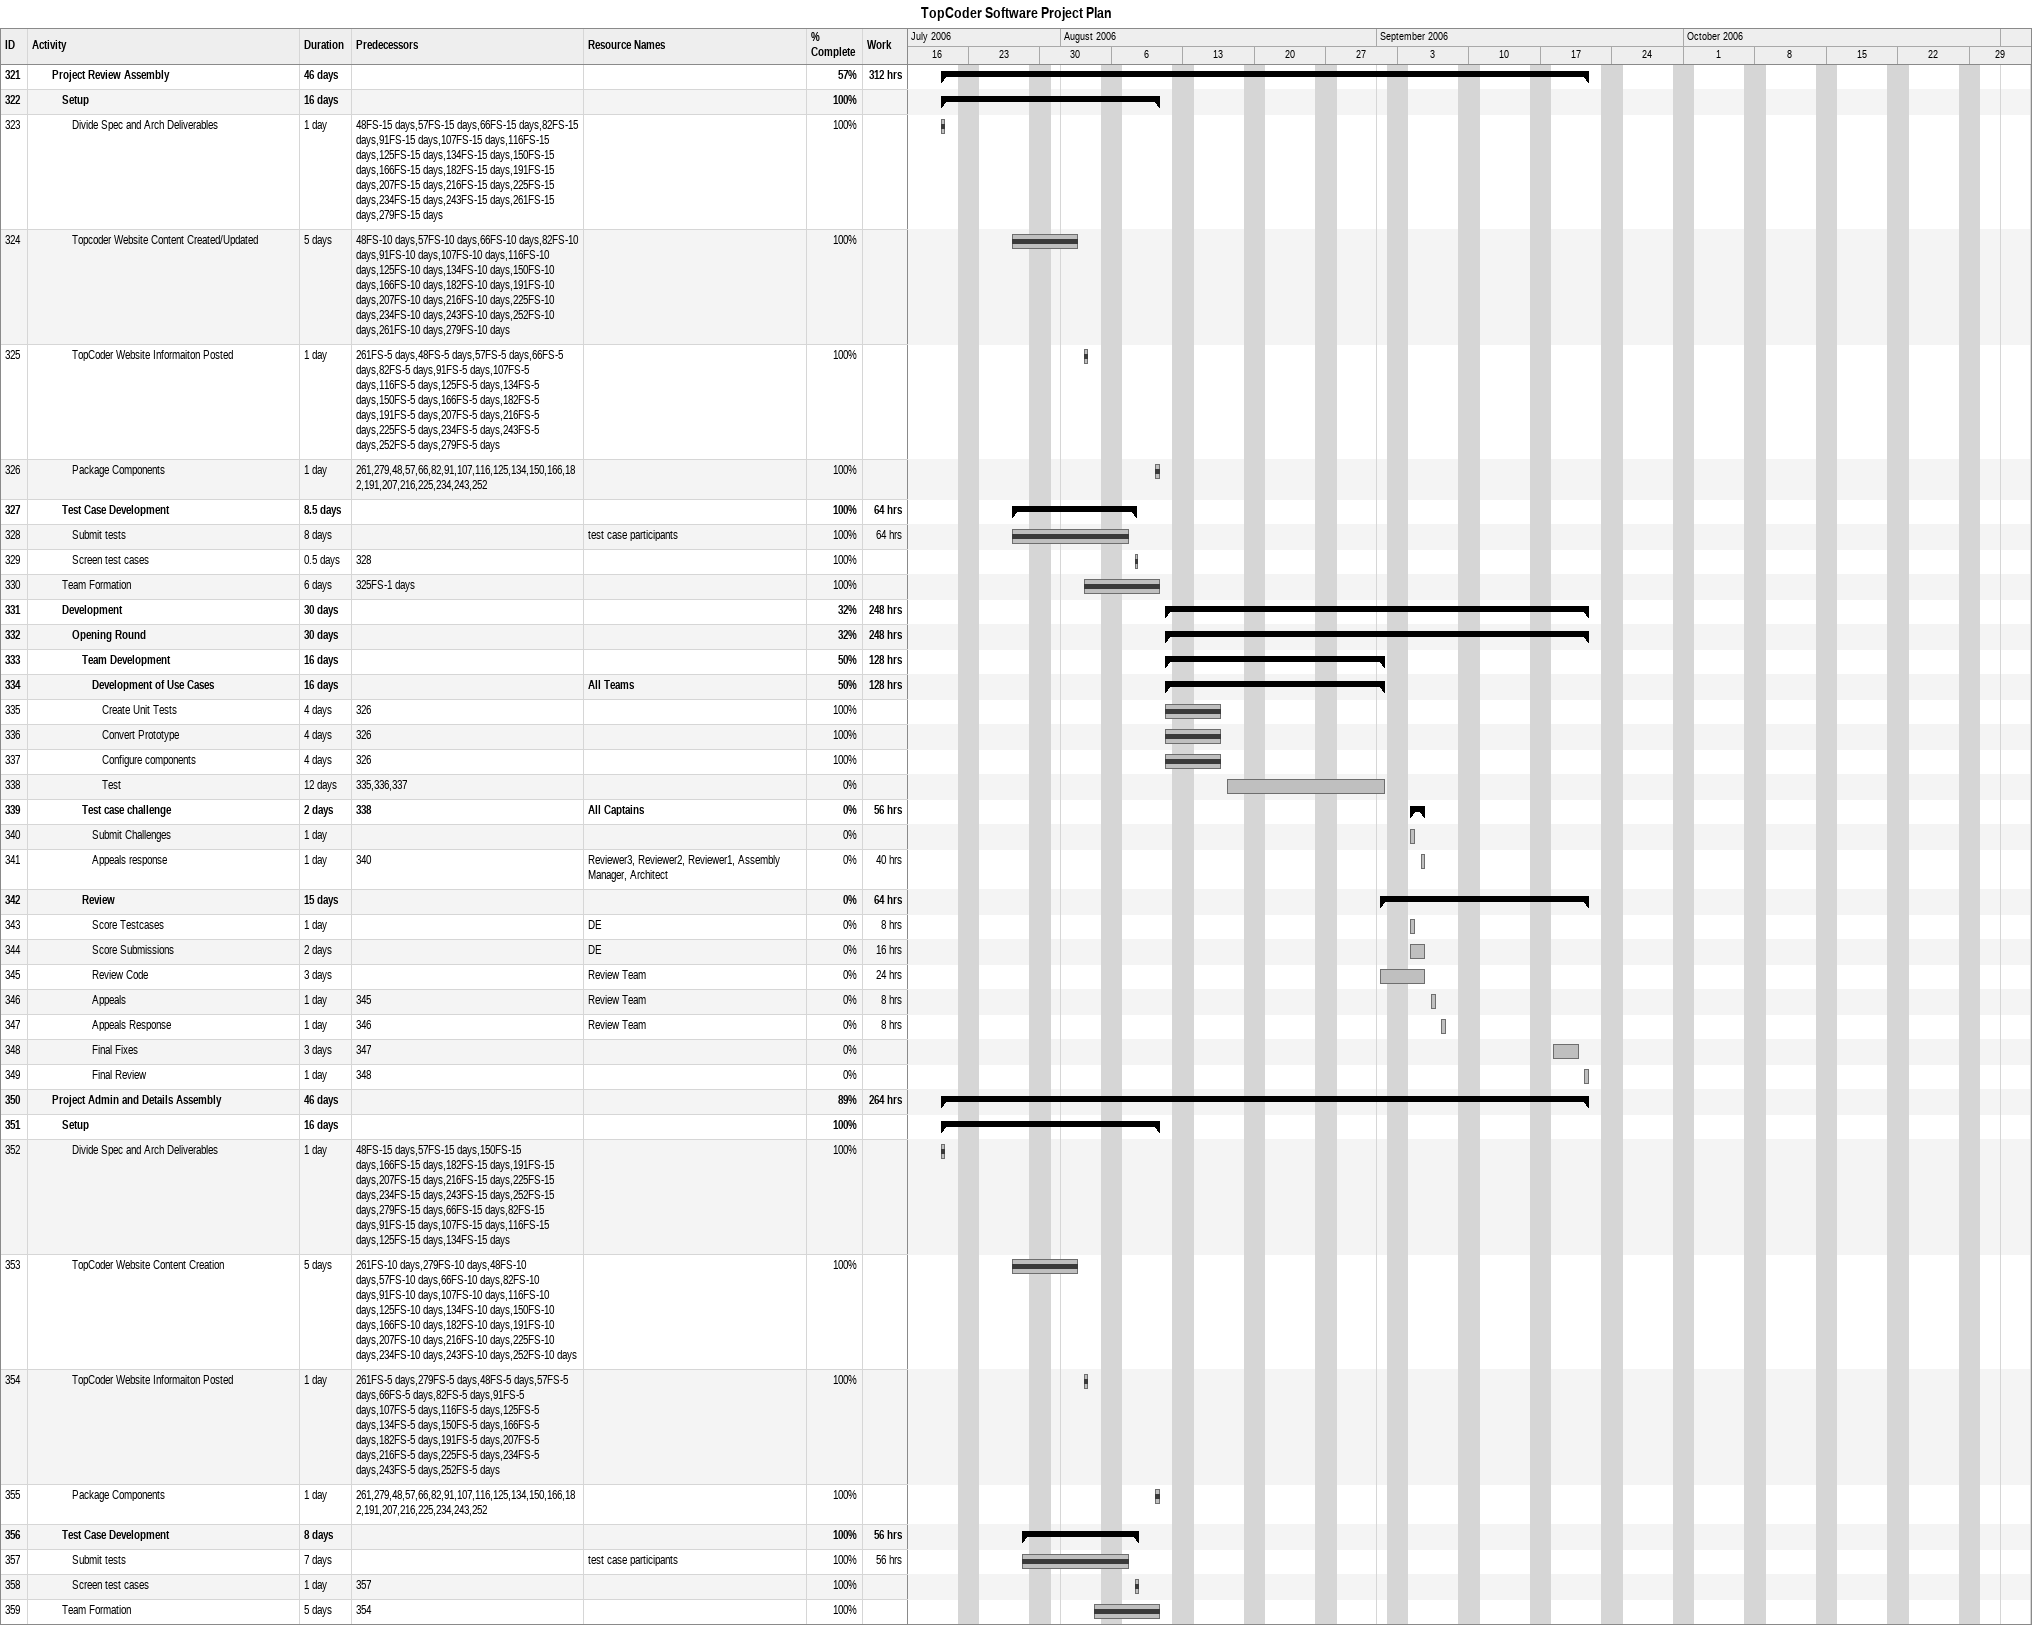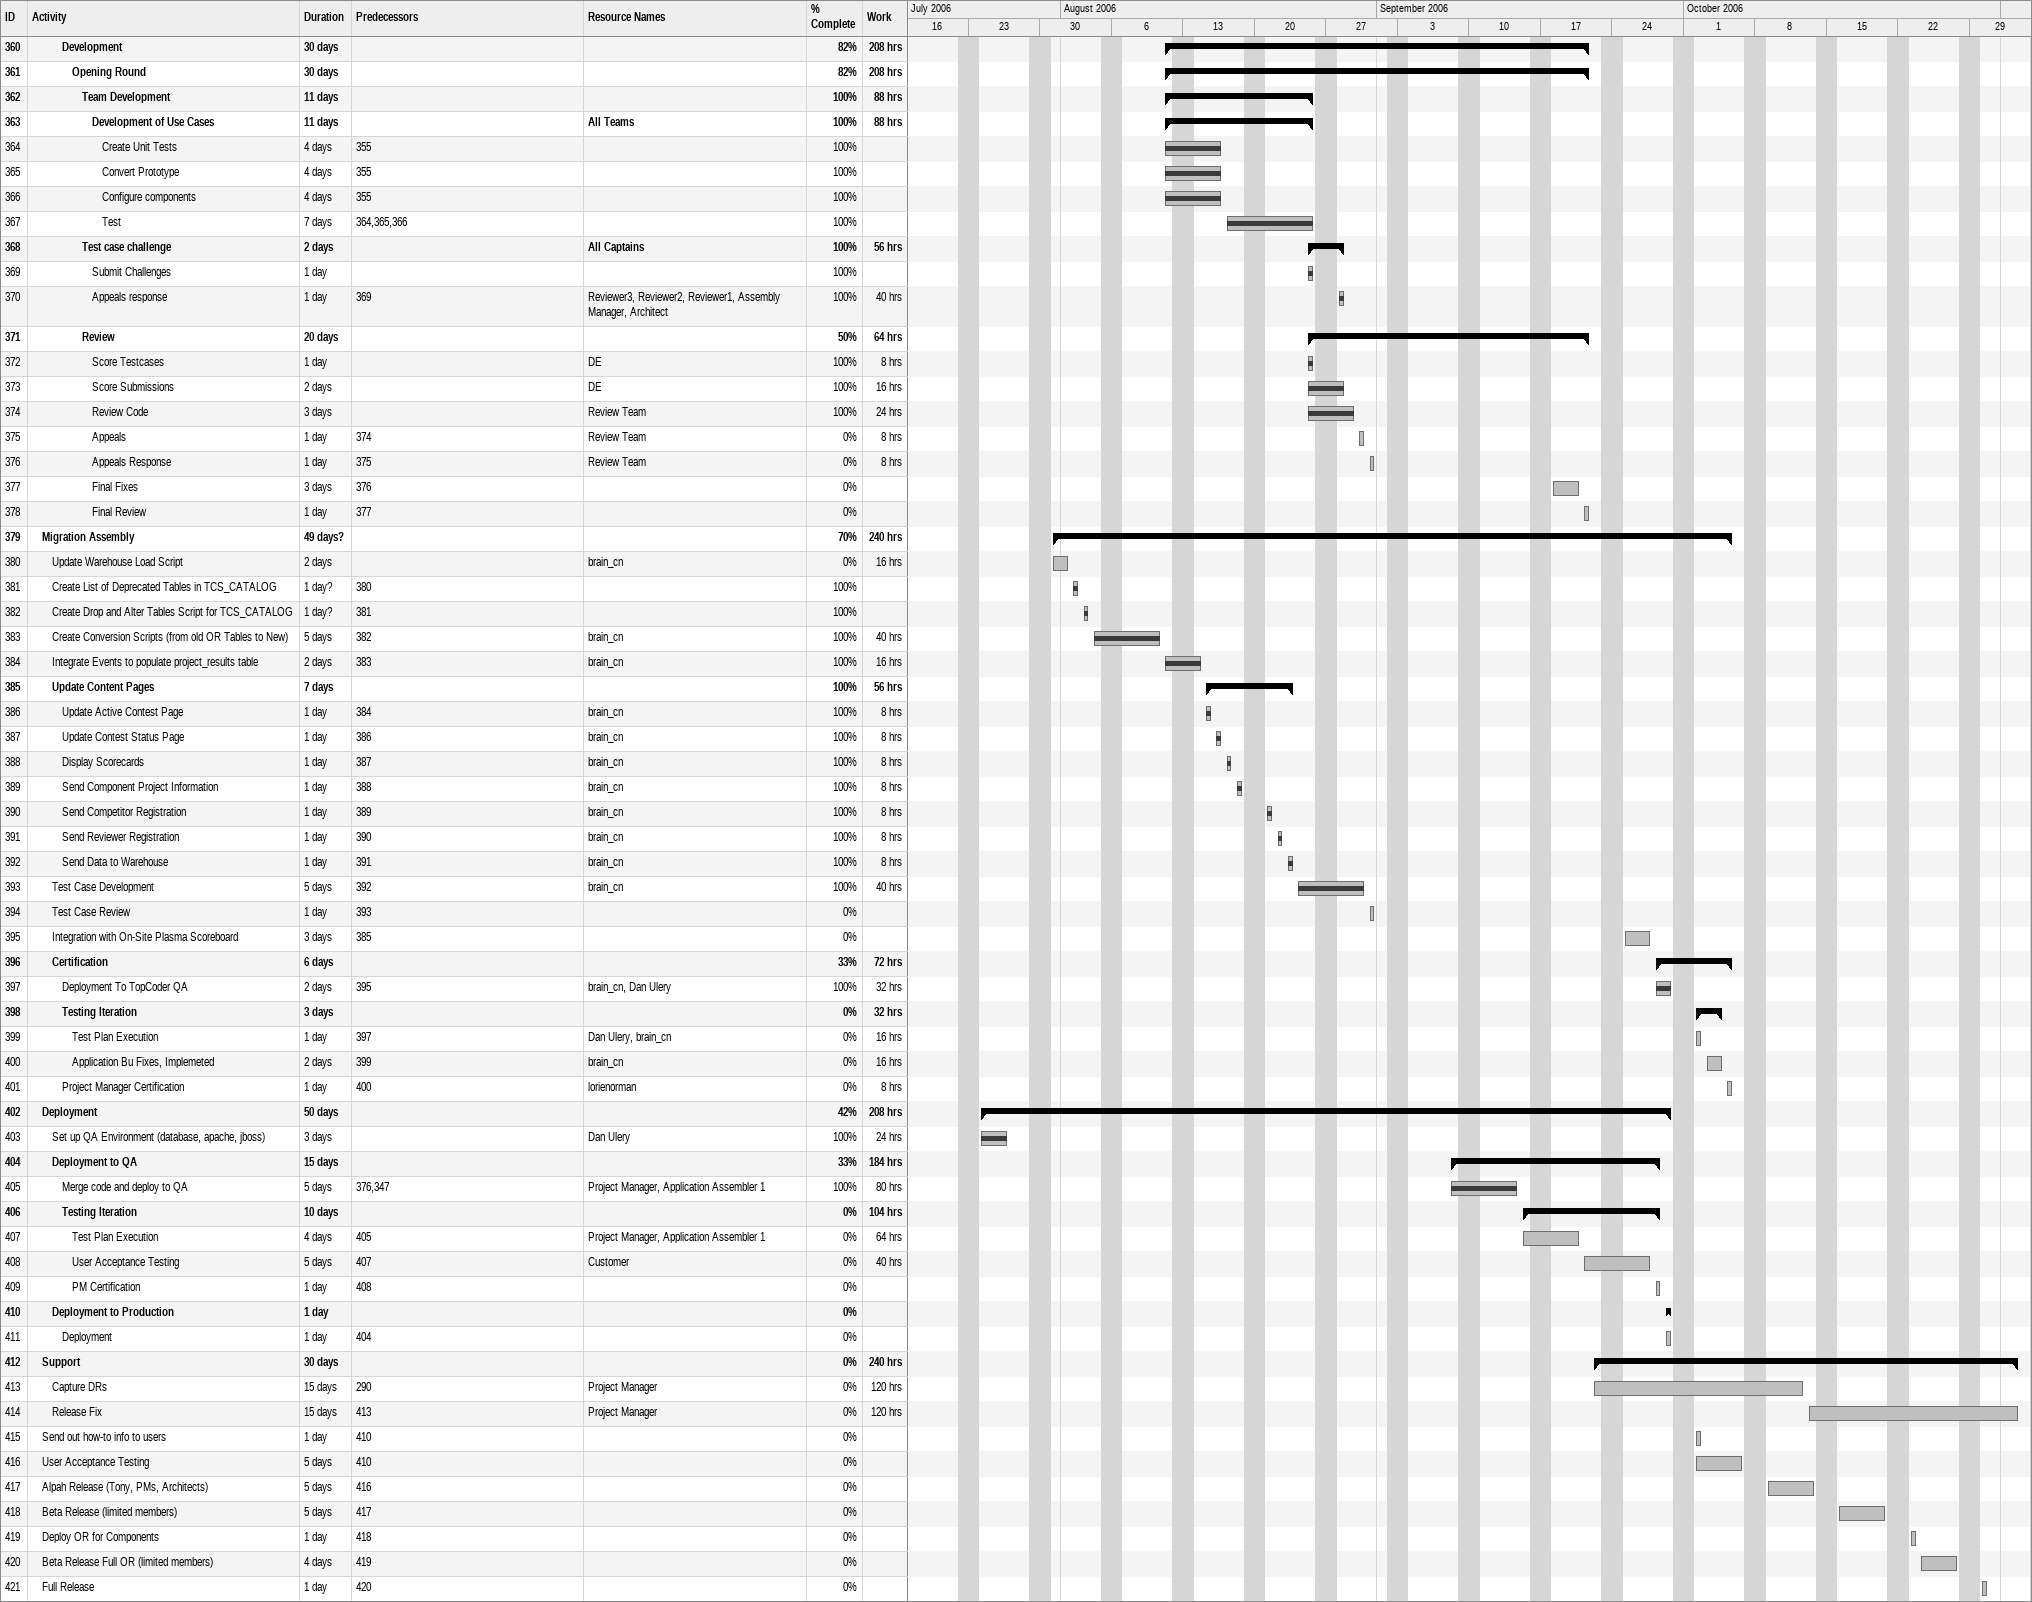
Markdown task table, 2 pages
TopCoder Software Project Plan

| ID | Level | Task | Duration | Start | Finish | Predecessors | Resources | % complete | Work (h) |
|---|---|---|---|---|---|---|---|---|---|
| 321 | 3 | **Project Review Assembly** | 46d | 2006-07-20 | 2006-09-21 |  |  | 57 | 312 |
| 322 | 4 | **Setup** | 16d | 2006-07-20 | 2006-08-10 |  |  | 100 |  |
| 323 | 5 | Divide Spec and Arch Deliverables | 1d | 2006-07-20 | 2006-07-20 | 48FS-15d, 57FS-15d, 66FS-15d, 82FS-15d, 91FS-15d, 107FS-15d, 116FS-15d, 125FS-15d, 134FS-15d, 150FS-15d, 166FS-15d, 182FS-15d, 191FS-15d, 207FS-15d, 216FS-15d, 225FS-15d, 234FS-15d, 243FS-15d, 261FS-15d, 279FS-15d |  | 100 |  |
| 324 | 5 | Topcoder Website Content Created/Updated | 5d | 2006-07-27 | 2006-08-02 | 48FS-10d, 57FS-10d, 66FS-10d, 82FS-10d, 91FS-10d, 107FS-10d, 116FS-10d, 125FS-10d, 134FS-10d, 150FS-10d, 166FS-10d, 182FS-10d, 191FS-10d, 207FS-10d, 216FS-10d, 225FS-10d, 234FS-10d, 243FS-10d, 252FS-10d, 261FS-10d, 279FS-10d |  | 100 |  |
| 325 | 5 | TopCoder Website Informaiton Posted | 1d | 2006-08-03 | 2006-08-03 | 261FS-5d, 48FS-5d, 57FS-5d, 66FS-5d, 82FS-5d, 91FS-5d, 107FS-5d, 116FS-5d, 125FS-5d, 134FS-5d, 150FS-5d, 166FS-5d, 182FS-5d, 191FS-5d, 207FS-5d, 216FS-5d, 225FS-5d, 234FS-5d, 243FS-5d, 252FS-5d, 279FS-5d |  | 100 |  |
| 326 | 5 | Package Components | 1d | 2006-08-10 | 2006-08-10 | 261, 279, 48, 57, 66, 82, 91, 107, 116, 125, 134, 150, 166, 182, 191, 207, 216, 225, 234, 243, 252 |  | 100 |  |
| 327 | 4 | **Test Case Development** | 8.5d | 2006-07-27 | 2006-08-08 |  |  | 100 | 64 |
| 328 | 5 | Submit tests | 8d | 2006-07-27 | 2006-08-07 |  | test case participants | 100 | 64 |
| 329 | 5 | Screen test cases | 0.5d | 2006-08-08 | 2006-08-08 | 328 |  | 100 |  |
| 330 | 4 | Team Formation | 6d | 2006-08-03 | 2006-08-10 | 325FS-1d |  | 100 |  |
| 331 | 4 | **Development** | 30d | 2006-08-11 | 2006-09-21 |  |  | 32 | 248 |
| 332 | 5 | **Opening Round** | 30d | 2006-08-11 | 2006-09-21 |  |  | 32 | 248 |
| 333 | 6 | **Team Development** | 16d | 2006-08-11 | 2006-09-01 |  |  | 50 | 128 |
| 334 | 7 | **Development of Use Cases** | 16d | 2006-08-11 | 2006-09-01 |  | All Teams | 50 | 128 |
| 335 | 8 | Create Unit Tests | 4d | 2006-08-11 | 2006-08-16 | 326 |  | 100 |  |
| 336 | 8 | Convert Prototype | 4d | 2006-08-11 | 2006-08-16 | 326 |  | 100 |  |
| 337 | 8 | Configure components | 4d | 2006-08-11 | 2006-08-16 | 326 |  | 100 |  |
| 338 | 8 | Test | 12d | 2006-08-17 | 2006-09-01 | 335, 336, 337 |  | 0 |  |
| 339 | 6 | **Test case challenge** | 2d | 2006-09-04 | 2006-09-05 | 338 | All Captains | 0 | 56 |
| 340 | 7 | Submit Challenges | 1d | 2006-09-04 | 2006-09-04 |  |  | 0 |  |
| 341 | 7 | Appeals response | 1d | 2006-09-05 | 2006-09-05 | 340 | Reviewer3, Reviewer2, Reviewer1, Assembly Manager, Architect | 0 | 40 |
| 342 | 6 | **Review** | 15d | 2006-09-01 | 2006-09-21 |  |  | 0 | 64 |
| 343 | 7 | Score Testcases | 1d | 2006-09-04 | 2006-09-04 |  | DE | 0 | 8 |
| 344 | 7 | Score Submissions | 2d | 2006-09-04 | 2006-09-05 |  | DE | 0 | 16 |
| 345 | 7 | Review Code | 3d | 2006-09-01 | 2006-09-05 |  | Review Team | 0 | 24 |
| 346 | 7 | Appeals | 1d | 2006-09-06 | 2006-09-06 | 345 | Review Team | 0 | 8 |
| 347 | 7 | Appeals Response | 1d | 2006-09-07 | 2006-09-07 | 346 | Review Team | 0 | 8 |
| 348 | 7 | Final Fixes | 3d | 2006-09-18 | 2006-09-20 | 347 |  | 0 |  |
| 349 | 7 | Final Review | 1d | 2006-09-21 | 2006-09-21 | 348 |  | 0 |  |
| 350 | 3 | **Project Admin and Details Assembly** | 46d | 2006-07-20 | 2006-09-21 |  |  | 89 | 264 |
| 351 | 4 | **Setup** | 16d | 2006-07-20 | 2006-08-10 |  |  | 100 |  |
| 352 | 5 | Divide Spec and Arch Deliverables | 1d | 2006-07-20 | 2006-07-20 | 48FS-15d, 57FS-15d, 150FS-15d, 166FS-15d, 182FS-15d, 191FS-15d, 207FS-15d, 216FS-15d, 225FS-15d, 234FS-15d, 243FS-15d, 252FS-15d, 279FS-15d, 66FS-15d, 82FS-15d, 91FS-15d, 107FS-15d, 116FS-15d, 125FS-15d, 134FS-15d |  | 100 |  |
| 353 | 5 | TopCoder Website Content Creation | 5d | 2006-07-27 | 2006-08-02 | 261FS-10d, 279FS-10d, 48FS-10d, 57FS-10d, 66FS-10d, 82FS-10d, 91FS-10d, 107FS-10d, 116FS-10d, 125FS-10d, 134FS-10d, 150FS-10d, 166FS-10d, 182FS-10d, 191FS-10d, 207FS-10d, 216FS-10d, 225FS-10d, 234FS-10d, 243FS-10d, 252FS-10d |  | 100 |  |
| 354 | 5 | TopCoder Website Informaiton Posted | 1d | 2006-08-03 | 2006-08-03 | 261FS-5d, 279FS-5d, 48FS-5d, 57FS-5d, 66FS-5d, 82FS-5d, 91FS-5d, 107FS-5d, 116FS-5d, 125FS-5d, 134FS-5d, 150FS-5d, 166FS-5d, 182FS-5d, 191FS-5d, 207FS-5d, 216FS-5d, 225FS-5d, 234FS-5d, 243FS-5d, 252FS-5d |  | 100 |  |
| 355 | 5 | Package Components | 1d | 2006-08-10 | 2006-08-10 | 261, 279, 48, 57, 66, 82, 91, 107, 116, 125, 134, 150, 166, 182, 191, 207, 216, 225, 234, 243, 252 |  | 100 |  |
| 356 | 4 | **Test Case Development** | 8d | 2006-07-28 | 2006-08-08 |  |  | 100 | 56 |
| 357 | 5 | Submit tests | 7d | 2006-07-28 | 2006-08-07 |  | test case participants | 100 | 56 |
| 358 | 5 | Screen test cases | 1d | 2006-08-08 | 2006-08-08 | 357 |  | 100 |  |
| 359 | 4 | Team Formation | 5d | 2006-08-04 | 2006-08-10 | 354 |  | 100 |  |
| 360 | 4 | **Development** | 30d | 2006-08-11 | 2006-09-21 |  |  | 82 | 208 |
| 361 | 5 | **Opening Round** | 30d | 2006-08-11 | 2006-09-21 |  |  | 82 | 208 |
| 362 | 6 | **Team Development** | 11d | 2006-08-11 | 2006-08-25 |  |  | 100 | 88 |
| 363 | 7 | **Development of Use Cases** | 11d | 2006-08-11 | 2006-08-25 |  | All Teams | 100 | 88 |
| 364 | 8 | Create Unit Tests | 4d | 2006-08-11 | 2006-08-16 | 355 |  | 100 |  |
| 365 | 8 | Convert Prototype | 4d | 2006-08-11 | 2006-08-16 | 355 |  | 100 |  |
| 366 | 8 | Configure components | 4d | 2006-08-11 | 2006-08-16 | 355 |  | 100 |  |
| 367 | 8 | Test | 7d | 2006-08-17 | 2006-08-25 | 364, 365, 366 |  | 100 |  |
| 368 | 6 | **Test case challenge** | 2d | 2006-08-25 | 2006-08-28 |  | All Captains | 100 | 56 |
| 369 | 7 | Submit Challenges | 1d | 2006-08-25 | 2006-08-25 |  |  | 100 |  |
| 370 | 7 | Appeals response | 1d | 2006-08-28 | 2006-08-28 | 369 | Reviewer3, Reviewer2, Reviewer1, Assembly Manager, Architect | 100 | 40 |
| 371 | 6 | **Review** | 20d | 2006-08-25 | 2006-09-21 |  |  | 50 | 64 |
| 372 | 7 | Score Testcases | 1d | 2006-08-25 | 2006-08-25 |  | DE | 100 | 8 |
| 373 | 7 | Score Submissions | 2d | 2006-08-25 | 2006-08-28 |  | DE | 100 | 16 |
| 374 | 7 | Review Code | 3d | 2006-08-25 | 2006-08-29 |  | Review Team | 100 | 24 |
| 375 | 7 | Appeals | 1d | 2006-08-30 | 2006-08-30 | 374 | Review Team | 0 | 8 |
| 376 | 7 | Appeals Response | 1d | 2006-08-31 | 2006-08-31 | 375 | Review Team | 0 | 8 |
| 377 | 7 | Final Fixes | 3d | 2006-09-18 | 2006-09-20 | 376 |  | 0 |  |
| 378 | 7 | Final Review | 1d | 2006-09-21 | 2006-09-21 | 377 |  | 0 |  |
| 379 | 2 | **Migration Assembly** | 49d? | 2006-07-31 | 2006-10-05 |  |  | 70 | 240 |
| 380 | 3 | Update Warehouse Load Script | 2d | 2006-07-31 | 2006-08-01 |  | brain_cn | 0 | 16 |
| 381 | 3 | Create List of Deprecated Tables in TCS_CATALOG | 1d? | 2006-08-02 | 2006-08-02 | 380 |  | 100 |  |
| 382 | 3 | Create Drop and Alter Tables Script for TCS_CATALOG | 1d? | 2006-08-03 | 2006-08-03 | 381 |  | 100 |  |
| 383 | 3 | Create Conversion Scripts (from old OR Tables to New) | 5d | 2006-08-04 | 2006-08-10 | 382 | brain_cn | 100 | 40 |
| 384 | 3 | Integrate Events to populate project_results table | 2d | 2006-08-11 | 2006-08-14 | 383 | brain_cn | 100 | 16 |
| 385 | 3 | **Update Content Pages** | 7d | 2006-08-15 | 2006-08-23 |  |  | 100 | 56 |
| 386 | 4 | Update Active Contest Page | 1d | 2006-08-15 | 2006-08-15 | 384 | brain_cn | 100 | 8 |
| 387 | 4 | Update Contest Status Page | 1d | 2006-08-16 | 2006-08-16 | 386 | brain_cn | 100 | 8 |
| 388 | 4 | Display Scorecards | 1d | 2006-08-17 | 2006-08-17 | 387 | brain_cn | 100 | 8 |
| 389 | 4 | Send Component Project Information | 1d | 2006-08-18 | 2006-08-18 | 388 | brain_cn | 100 | 8 |
| 390 | 4 | Send Competitor Registration | 1d | 2006-08-21 | 2006-08-21 | 389 | brain_cn | 100 | 8 |
| 391 | 4 | Send Reviewer Registration | 1d | 2006-08-22 | 2006-08-22 | 390 | brain_cn | 100 | 8 |
| 392 | 4 | Send Data to Warehouse | 1d | 2006-08-23 | 2006-08-23 | 391 | brain_cn | 100 | 8 |
| 393 | 3 | Test Case Development | 5d | 2006-08-24 | 2006-08-30 | 392 | brain_cn | 100 | 40 |
| 394 | 3 | Test Case Review | 1d | 2006-08-31 | 2006-08-31 | 393 |  | 0 |  |
| 395 | 3 | Integration with On-Site Plasma Scoreboard | 3d | 2006-09-25 | 2006-09-27 | 385 |  | 0 |  |
| 396 | 3 | **Certification** | 6d | 2006-09-28 | 2006-10-05 |  |  | 33 | 72 |
| 397 | 4 | Deployment To TopCoder QA | 2d | 2006-09-28 | 2006-09-29 | 395 | brain_cn, Dan Ulery | 100 | 32 |
| 398 | 4 | **Testing Iteration** | 3d | 2006-10-02 | 2006-10-04 |  |  | 0 | 32 |
| 399 | 5 | Test Plan Execution | 1d | 2006-10-02 | 2006-10-02 | 397 | Dan Ulery, brain_cn | 0 | 16 |
| 400 | 5 | Application Bu Fixes, Implemeted | 2d | 2006-10-03 | 2006-10-04 | 399 | brain_cn | 0 | 16 |
| 401 | 4 | Project Manager Certification | 1d | 2006-10-05 | 2006-10-05 | 400 | lorienorman | 0 | 8 |
| 402 | 2 | **Deployment** | 50d | 2006-07-24 | 2006-09-29 |  |  | 42 | 208 |
| 403 | 3 | Set up QA Environment (database, apache, jboss) | 3d | 2006-07-24 | 2006-07-26 |  | Dan Ulery | 100 | 24 |
| 404 | 3 | **Deployment to QA** | 15d | 2006-09-08 | 2006-09-28 |  |  | 33 | 184 |
| 405 | 4 | Merge code and deploy to QA | 5d | 2006-09-08 | 2006-09-14 | 376, 347 | Project Manager, Application Assembler 1 | 100 | 80 |
| 406 | 4 | **Testing Iteration** | 10d | 2006-09-15 | 2006-09-28 |  |  | 0 | 104 |
| 407 | 5 | Test Plan Execution | 4d | 2006-09-15 | 2006-09-20 | 405 | Project Manager, Application Assembler 1 | 0 | 64 |
| 408 | 5 | User Acceptance Testing | 5d | 2006-09-21 | 2006-09-27 | 407 | Customer | 0 | 40 |
| 409 | 5 | PM Certification | 1d | 2006-09-28 | 2006-09-28 | 408 |  | 0 |  |
| 410 | 3 | **Deployment to Production** | 1d | 2006-09-29 | 2006-09-29 |  |  | 0 |  |
| 411 | 4 | Deployment | 1d | 2006-09-29 | 2006-09-29 | 404 |  | 0 |  |
| 412 | 2 | **Support** | 30d | 2006-09-22 | 2006-11-02 |  |  | 0 | 240 |
| 413 | 3 | Capture DRs | 15d | 2006-09-22 | 2006-10-12 | 290 | Project Manager | 0 | 120 |
| 414 | 3 | Release Fix | 15d | 2006-10-13 | 2006-11-02 | 413 | Project Manager | 0 | 120 |
| 415 | 2 | Send out how-to info to users | 1d | 2006-10-02 | 2006-10-02 | 410 |  | 0 |  |
| 416 | 2 | User Acceptance Testing | 5d | 2006-10-02 | 2006-10-06 | 410 |  | 0 |  |
| 417 | 2 | Alpah Release (Tony, PMs, Architects) | 5d | 2006-10-09 | 2006-10-13 | 416 |  | 0 |  |
| 418 | 2 | Beta Release (limited members) | 5d | 2006-10-16 | 2006-10-20 | 417 |  | 0 |  |
| 419 | 2 | Deploy OR for Components | 1d | 2006-10-23 | 2006-10-23 | 418 |  | 0 |  |
| 420 | 2 | Beta Release Full OR (limited members) | 4d | 2006-10-24 | 2006-10-27 | 419 |  | 0 |  |
| 421 | 2 | Full Release | 1d | 2006-10-30 | 2006-10-30 | 420 |  | 0 |  |
